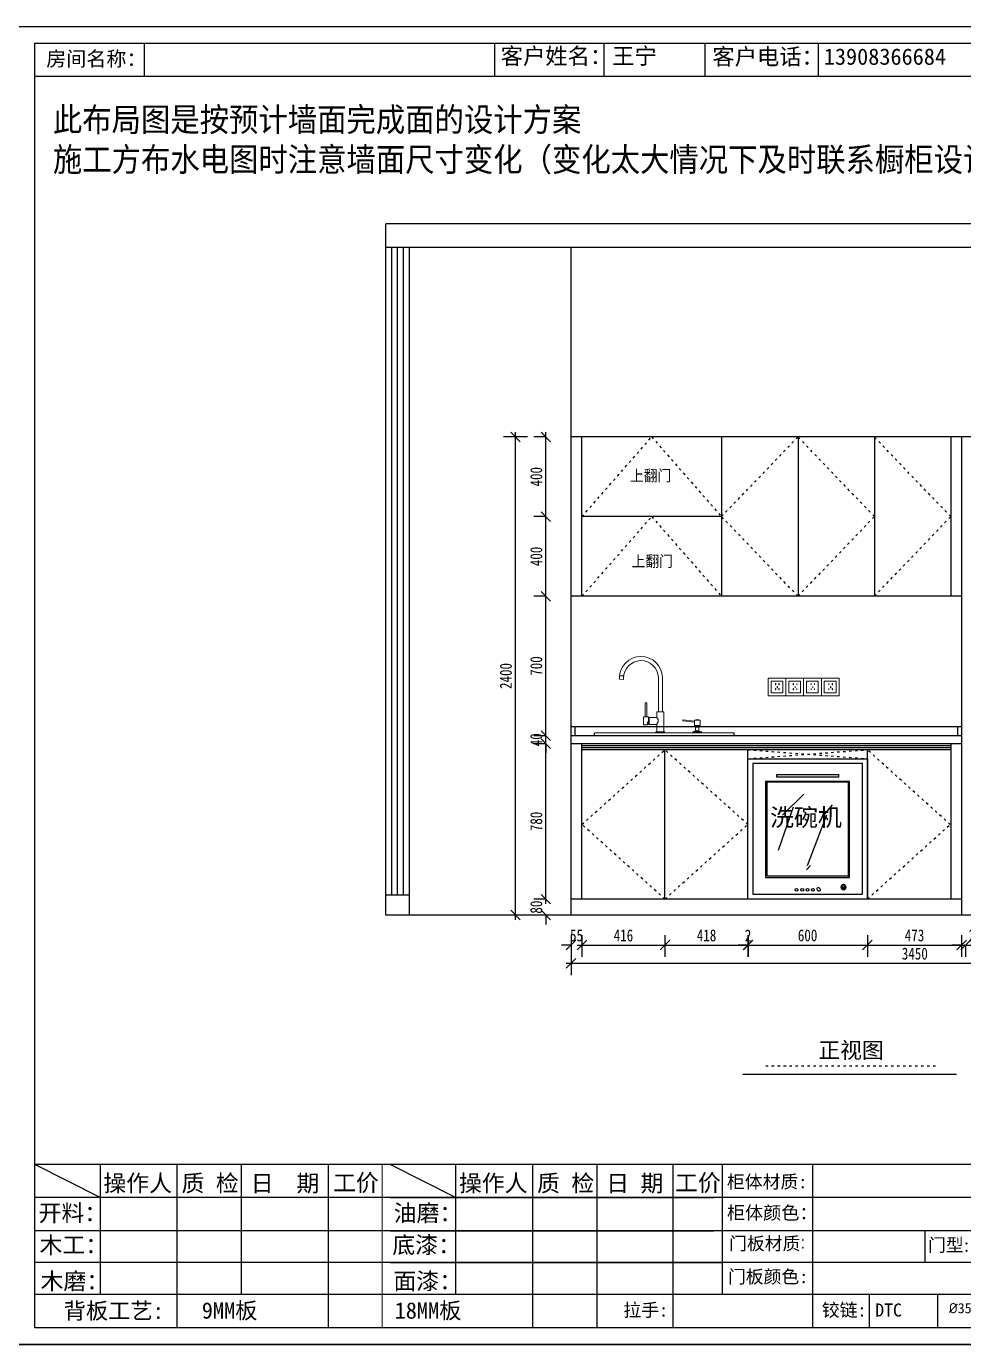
# Model space of a CAD drawing. Header units: millimetres. Extents: x -497855 to 324262, y -590254 to -173602.
# Drawn here: x -488559 to -483856, y -577022 to -570405 of the extents above; entities that cross this region are included whole.
import ezdxf

# ---------------------------------------------------------------- set-up
doc = ezdxf.new("R2010")
doc.units = ezdxf.units.MM
doc.header["$PDMODE"] = 3
doc.linetypes.add('ACAD_ISO03W100', pattern=[30, 12, -18])
doc.linetypes.add('DASH', pattern=[0.35, 0.25, -0.1])
for name, color, linetype in [('C', 145, 'Continuous'), ('厨房电器', 7, 'Continuous'), ('图框', 7, 'Continuous'), ('柜体', 7, 'Continuous'), ('水电图层', 4, 'Continuous')]:
    doc.layers.add(name, color=color, linetype=linetype)
doc.styles.get("Standard").update_dxf_attribs({"font": 'txt', "bigfont": 'gbcbig.shx'})
doc.styles.add('宋体', font='', dxfattribs={"width": 0.9})
doc.styles.add('数、文', font='', dxfattribs={"width": 0.8})
doc.styles.add('田江洲', font='', dxfattribs={"height": 80})
doc.styles.get('宋体').set_extended_font_data('SimSun')
doc.styles.get('数、文').set_extended_font_data('SimSun')
doc.styles.get('田江洲').set_extended_font_data('SimSun')
doc.dimstyles.new('60', dxfattribs={"dimscale": 60, "dimtxt": 1, "dimasz": 0.8, "dimexe": 1, "dimexo": 3, "dimgap": 0.3, "dimtad": 1, "dimdec": 0, "dimtxsty": '数、文', "dimblk": 'OBLIQUE', "dimcen": 0.3, "dimdle": 0.4, "dimclrd": 8, "dimclre": 8, "dimclrt": 1, "dimadec": 0, "dimazin": 0, "dimtfac": 1, "dimtdec": 0, "dimtix": 1, "dimtofl": 0, "dimtmove": 1, "dimatfit": 3, "dimldrblk": 'DOT', "dimfxl": 1, "dimfxlon": 1, "dimtolj": 1, "dimarcsym": 0})

# ---------------------------------------------------------------- blocks, each defined once
blk = doc.blocks.new('gg5')
at = {"color": 20, "lineweight": 13}
for points in [[(335080.5, -219540.4), (335169.5, -219540.4), (335169.5, -219451.4), (335080.5, -219451.4)], [(335095.9, -219525.4), (335154.9, -219525.4), (335154.9, -219466.4), (335095.9, -219466.4)], [(335114.2, -219478.7), (335115.2, -219478.7), (335115.2, -219485.2), (335114.2, -219485.2)], [(335114.2, -219502.9), (335115.2, -219502.9), (335115.2, -219509.4), (335114.2, -219509.4)], [(335122.6, -219493.9), (335123.6, -219493.9), (335123.6, -219500.3), (335122.6, -219500.3)], [(335131.3, -219478.7), (335132.3, -219478.7), (335132.3, -219485.2), (335131.3, -219485.2)], [(335131.3, -219502.9), (335132.3, -219502.9), (335132.3, -219509.4), (335131.3, -219509.4)]]:
    blk.add_lwpolyline(points, close=True, dxfattribs=at)
blk = doc.blocks.new('rtbg')
at = {"color": 253}
for p, q in [((-467648.4, -515681.1), (-468198.4, -515681.1)), ((-468198.4, -515681.1), (-468198.4, -516336.1)), ((-467648.4, -516336.1), (-467648.4, -515681.1)), ((-467743, -516299.1), (-467743, -516302.8)), ((-468198.4, -516336.1), (-467648.4, -516336.1))]:
    blk.add_line(p, q, dxfattribs=at)
at = {"color": 251}
for p, q in [((-467712.4, -515769.9), (-468134.4, -515769.9)), ((-468134.4, -515769.9), (-468134.4, -516252.3)), ((-468128.3, -515773.9), (-468128.3, -516244.6)), ((-467718.5, -515773.9), (-468128.3, -515773.9)), ((-467718.5, -516244.6), (-467718.5, -515773.9)), ((-467712.4, -516252.3), (-467712.4, -515769.9)), ((-468048.7, -515939.8), (-467942.3, -515833.5)), ((-468069.4, -516115.9), (-467994.7, -515898.5)), ((-467853.4, -515954.1), (-467797.9, -515887.4)), ((-467923.3, -516192.1), (-467826.4, -515938.2)), ((-467929.6, -516214.3), (-467909, -516192.1)), ((-468134.4, -516252.3), (-467712.4, -516252.3)), ((-468128.3, -516244.6), (-467718.5, -516244.6))]:
    blk.add_line(p, q, dxfattribs=at)
at = {"color": 252}
for points in [[(-468223.4, -515656.1), (-467623.4, -515656.1), (-467623.4, -516361.1), (-468223.4, -516361.1)], [(-468078.3, -515734.7), (-467768.5, -515734.7), (-467768.5, -515748.5), (-468078.3, -515748.5)]]:
    blk.add_lwpolyline(points, close=True, dxfattribs=at)
at = {"color": 253}
for centre, radius in [((-467979, -516314.4), 6.92), ((-467949.9, -516314.4), 6.92), ((-467923.6, -516314.4), 6.92), ((-467897.2, -516314.4), 6.92), ((-467743.1, -516301.7), 8.6)]:
    blk.add_circle(centre, radius, dxfattribs=at)
blk.add_arc((-467743, -516302.6), 3.57, 154.66795, 25.33205, dxfattribs=at)
for centre, major_axis, ratio in [((-467868.1, -516312), (5.71, -7.83), 0.786648), ((-467743.1, -516301.4), (0, 14.7), 0.769378)]:
    blk.add_ellipse(centre, major_axis=major_axis, ratio=ratio, dxfattribs=at)
at = {"color": 254, "insert": (-468111.8, -515906.6), "char_height": 88, "width": 3425.079, "attachment_point": 1}
blk.add_mtext('{\\fSimSun|b0|i0|c134|p2;洗碗机}', dxfattribs=at)
blk = doc.blocks.new('_Oblique')
at = {"color": 0, "linetype": 'ByBlock', "lineweight": -2}
blk.add_line((-0.5, -0.5), (0.5, 0.5), dxfattribs=at)
blk = doc.blocks.new('*D230')
at = {"layer": 'Defpoints', "color": 0}
for p in [(-485826.25, -574785.68), (-485771.25, -574785.68), (-485771.25, -575015.84)]:
    blk.add_point(p, dxfattribs=at)
at = {"layer": '水电图层', "color": 8, "lineweight": -2}
for p, q in [((-485826.25, -575015.84), (-485874.25, -575015.84)), ((-485826.25, -574965.68), (-485826.25, -575075.84)), ((-485771.25, -574965.68), (-485771.25, -575075.84)), ((-485771.25, -575015.84), (-485723.25, -575015.84))]:
    blk.add_line(p, q, dxfattribs=at)
at = {"layer": '水电图层', "color": 8, "lineweight": -2, "xscale": 48, "yscale": 48, "zscale": 48}
blk.add_blockref('_Oblique', (-485826.25, -575015.84), dxfattribs=at)
at = {"layer": '水电图层', "color": 8, "lineweight": -2, "xscale": 48, "yscale": 48, "zscale": 48, "rotation": 180}
blk.add_blockref('_Oblique', (-485771.25, -575015.84), dxfattribs=at)
at = {"layer": '水电图层', "color": 1, "insert": (-485798.75, -574967.84), "char_height": 60, "attachment_point": 5, "style": '数、文'}
blk.add_mtext('\\A1;55', dxfattribs=at)
blk = doc.blocks.new('*D231')
at = {"layer": 'Defpoints', "color": 0}
for p in [(-485771.25, -574785.68), (-485355.25, -574785.68), (-485355.25, -575015.84)]:
    blk.add_point(p, dxfattribs=at)
at = {"layer": '水电图层', "color": 8, "lineweight": -2}
for p, q in [((-485795.25, -575015.84), (-485331.25, -575015.84)), ((-485771.25, -574965.68), (-485771.25, -575075.84)), ((-485355.25, -574965.68), (-485355.25, -575075.84))]:
    blk.add_line(p, q, dxfattribs=at)
at = {"layer": '水电图层', "color": 8, "lineweight": -2, "xscale": 48, "yscale": 48, "zscale": 48, "rotation": 180}
blk.add_blockref('_Oblique', (-485771.25, -575015.84), dxfattribs=at)
at = {"layer": '水电图层', "color": 8, "lineweight": -2, "xscale": 48, "yscale": 48, "zscale": 48}
blk.add_blockref('_Oblique', (-485355.25, -575015.84), dxfattribs=at)
at = {"layer": '水电图层', "color": 1, "insert": (-485563.25, -574967.84), "char_height": 60, "attachment_point": 5, "style": '数、文'}
blk.add_mtext('\\A1;416', dxfattribs=at)
blk = doc.blocks.new('*D232')
at = {"layer": 'Defpoints', "color": 0}
for p in [(-485355.25, -574785.68), (-484937.25, -574785.68), (-484937.25, -575015.84)]:
    blk.add_point(p, dxfattribs=at)
at = {"layer": '水电图层', "color": 8, "lineweight": -2}
for p, q in [((-485379.25, -575015.84), (-484913.25, -575015.84)), ((-485355.25, -574965.68), (-485355.25, -575075.84)), ((-484937.25, -574965.68), (-484937.25, -575075.84))]:
    blk.add_line(p, q, dxfattribs=at)
at = {"layer": '水电图层', "color": 8, "lineweight": -2, "xscale": 48, "yscale": 48, "zscale": 48, "rotation": 180}
blk.add_blockref('_Oblique', (-485355.25, -575015.84), dxfattribs=at)
at = {"layer": '水电图层', "color": 8, "lineweight": -2, "xscale": 48, "yscale": 48, "zscale": 48}
blk.add_blockref('_Oblique', (-484937.25, -575015.84), dxfattribs=at)
at = {"layer": '水电图层', "color": 1, "insert": (-485146.25, -574967.84), "char_height": 60, "attachment_point": 5, "style": '数、文'}
blk.add_mtext('\\A1;418', dxfattribs=at)
blk = doc.blocks.new('*D233')
at = {"layer": 'Defpoints', "color": 0}
for p in [(-484939.25, -574785.68), (-484937.25, -574785.68), (-484939.25, -575015.84)]:
    blk.add_point(p, dxfattribs=at)
at = {"layer": '水电图层', "color": 8, "lineweight": -2}
for p, q in [((-484939.25, -575015.84), (-484987.25, -575015.84)), ((-484939.25, -574965.68), (-484939.25, -575075.84)), ((-484937.25, -574965.68), (-484937.25, -575075.84)), ((-484937.25, -575015.84), (-484889.25, -575015.84))]:
    blk.add_line(p, q, dxfattribs=at)
at = {"layer": '水电图层', "color": 8, "lineweight": -2, "xscale": 48, "yscale": 48, "zscale": 48}
blk.add_blockref('_Oblique', (-484939.25, -575015.84), dxfattribs=at)
at = {"layer": '水电图层', "color": 8, "lineweight": -2, "xscale": 48, "yscale": 48, "zscale": 48, "rotation": 180}
blk.add_blockref('_Oblique', (-484937.25, -575015.84), dxfattribs=at)
at = {"layer": '水电图层', "color": 1, "insert": (-484938.25, -574967.84), "char_height": 60, "attachment_point": 5, "style": '数、文'}
blk.add_mtext('\\A1;2', dxfattribs=at)
blk = doc.blocks.new('*D234')
at = {"layer": 'Defpoints', "color": 0}
for p in [(-484939.25, -574785.68), (-484339.25, -574785.68), (-484339.25, -575015.84)]:
    blk.add_point(p, dxfattribs=at)
at = {"layer": '水电图层', "color": 8, "lineweight": -2}
for p, q in [((-484963.25, -575015.84), (-484315.25, -575015.84)), ((-484939.25, -574965.68), (-484939.25, -575075.84)), ((-484339.25, -574965.68), (-484339.25, -575075.84))]:
    blk.add_line(p, q, dxfattribs=at)
at = {"layer": '水电图层', "color": 8, "lineweight": -2, "xscale": 48, "yscale": 48, "zscale": 48, "rotation": 180}
blk.add_blockref('_Oblique', (-484939.25, -575015.84), dxfattribs=at)
at = {"layer": '水电图层', "color": 8, "lineweight": -2, "xscale": 48, "yscale": 48, "zscale": 48}
blk.add_blockref('_Oblique', (-484339.25, -575015.84), dxfattribs=at)
at = {"layer": '水电图层', "color": 1, "insert": (-484639.25, -574967.84), "char_height": 60, "attachment_point": 5, "style": '数、文'}
blk.add_mtext('\\A1;600', dxfattribs=at)
blk = doc.blocks.new('*D235')
at = {"layer": 'Defpoints', "color": 0}
for p in [(-484339.25, -574785.68), (-483866.25, -574785.68), (-483866.25, -575015.84)]:
    blk.add_point(p, dxfattribs=at)
at = {"layer": '水电图层', "color": 8, "lineweight": -2}
for p, q in [((-484363.25, -575015.84), (-483842.25, -575015.84)), ((-484339.25, -574965.68), (-484339.25, -575075.84)), ((-483866.25, -574965.68), (-483866.25, -575075.84))]:
    blk.add_line(p, q, dxfattribs=at)
at = {"layer": '水电图层', "color": 8, "lineweight": -2, "xscale": 48, "yscale": 48, "zscale": 48, "rotation": 180}
blk.add_blockref('_Oblique', (-484339.25, -575015.84), dxfattribs=at)
at = {"layer": '水电图层', "color": 8, "lineweight": -2, "xscale": 48, "yscale": 48, "zscale": 48}
blk.add_blockref('_Oblique', (-483866.25, -575015.84), dxfattribs=at)
at = {"layer": '水电图层', "color": 1, "insert": (-484102.75, -574967.84), "char_height": 60, "attachment_point": 5, "style": '数、文'}
blk.add_mtext('\\A1;473', dxfattribs=at)
blk = doc.blocks.new('*D236')
at = {"layer": 'Defpoints', "color": 0}
for p in [(-483866.25, -574785.68), (-483846.25, -574865.68), (-483846.25, -575015.84)]:
    blk.add_point(p, dxfattribs=at)
at = {"layer": '水电图层', "color": 8, "lineweight": -2}
for p, q in [((-483866.25, -575015.84), (-483914.25, -575015.84)), ((-483866.25, -574965.68), (-483866.25, -575075.84)), ((-483846.25, -575015.84), (-483846.25, -575075.84)), ((-483846.25, -575015.84), (-483798.25, -575015.84))]:
    blk.add_line(p, q, dxfattribs=at)
at = {"layer": '水电图层', "color": 8, "lineweight": -2, "xscale": 48, "yscale": 48, "zscale": 48}
blk.add_blockref('_Oblique', (-483866.25, -575015.84), dxfattribs=at)
at = {"layer": '水电图层', "color": 8, "lineweight": -2, "xscale": 48, "yscale": 48, "zscale": 48, "rotation": 180}
blk.add_blockref('_Oblique', (-483846.25, -575015.84), dxfattribs=at)
at = {"layer": '水电图层', "color": 1, "insert": (-483798.25, -574967.84), "char_height": 60, "attachment_point": 5, "style": '数、文'}
blk.add_mtext('\\A1;20', dxfattribs=at)
blk = doc.blocks.new('*D237')
at = {"layer": 'Defpoints', "color": 0}
for p in [(-483846.25, -574865.68), (-483246.25, -574865.68), (-483246.25, -575015.84)]:
    blk.add_point(p, dxfattribs=at)
at = {"layer": '水电图层', "color": 8, "lineweight": -2}
for p, q in [((-483870.25, -575015.84), (-483222.25, -575015.84)), ((-483846.25, -575015.84), (-483846.25, -575075.84)), ((-483246.25, -575015.84), (-483246.25, -575075.84))]:
    blk.add_line(p, q, dxfattribs=at)
at = {"layer": '水电图层', "color": 8, "lineweight": -2, "xscale": 48, "yscale": 48, "zscale": 48, "rotation": 180}
blk.add_blockref('_Oblique', (-483846.25, -575015.84), dxfattribs=at)
at = {"layer": '水电图层', "color": 8, "lineweight": -2, "xscale": 48, "yscale": 48, "zscale": 48}
blk.add_blockref('_Oblique', (-483246.25, -575015.84), dxfattribs=at)
at = {"layer": '水电图层', "color": 1, "insert": (-483546.25, -574967.84), "char_height": 60, "attachment_point": 5, "style": '数、文'}
blk.add_mtext('\\A1;600', dxfattribs=at)
blk = doc.blocks.new('*D240')
at = {"layer": 'Defpoints', "color": 0}
for p in [(-485826.25, -574865.68), (-482376.25, -574865.68), (-482376.25, -575107.39)]:
    blk.add_point(p, dxfattribs=at)
at = {"layer": '水电图层', "color": 8, "lineweight": -2}
for p, q in [((-485826.25, -575047.39), (-485826.25, -575167.39)), ((-482376.25, -575047.39), (-482376.25, -575167.39)), ((-485850.25, -575107.39), (-482352.25, -575107.39))]:
    blk.add_line(p, q, dxfattribs=at)
at = {"layer": '水电图层', "color": 8, "lineweight": -2, "xscale": 48, "yscale": 48, "zscale": 48, "rotation": 180}
blk.add_blockref('_Oblique', (-485826.25, -575107.39), dxfattribs=at)
at = {"layer": '水电图层', "color": 8, "lineweight": -2, "xscale": 48, "yscale": 48, "zscale": 48}
blk.add_blockref('_Oblique', (-482376.25, -575107.39), dxfattribs=at)
at = {"layer": '水电图层', "color": 1, "insert": (-484101.25, -575059.39), "char_height": 60, "attachment_point": 5, "style": '数、文'}
blk.add_mtext('\\A1;3450', dxfattribs=at)
blk = doc.blocks.new('*D241')
at = {"layer": 'Defpoints', "color": 0}
for p in [(-485952.53, -574785.68), (-485799.86, -574785.68), (-485799.86, -574865.68)]:
    blk.add_point(p, dxfattribs=at)
at = {"layer": '水电图层', "color": 8, "lineweight": -2}
for p, q in [((-485952.53, -574785.68), (-485952.53, -574737.68)), ((-485952.53, -574785.68), (-486012.53, -574785.68)), ((-485952.53, -574865.68), (-486012.53, -574865.68)), ((-485952.53, -574865.68), (-485952.53, -574913.68))]:
    blk.add_line(p, q, dxfattribs=at)
at = {"layer": '水电图层', "color": 8, "lineweight": -2, "xscale": 48, "yscale": 48, "zscale": 48}
for p, rotation in [((-485952.53, -574785.68), 270), ((-485952.53, -574865.68), 90)]:
    blk.add_blockref('_Oblique', p, dxfattribs=dict(at, rotation=rotation))
at = {"layer": '水电图层', "color": 1, "insert": (-486000.53, -574825.68), "char_height": 60, "attachment_point": 5, "rotation": 90, "style": '数、文'}
blk.add_mtext('\\A1;80', dxfattribs=at)
blk = doc.blocks.new('*D242')
at = {"layer": 'Defpoints', "color": 0}
for p in [(-485952.53, -574005.68), (-485826.25, -574005.68), (-485799.86, -574785.68)]:
    blk.add_point(p, dxfattribs=at)
at = {"layer": '水电图层', "color": 8, "lineweight": -2}
for p, q in [((-485952.53, -574005.68), (-486012.53, -574005.68)), ((-485952.53, -574809.68), (-485952.53, -573981.68)), ((-485952.53, -574785.68), (-486012.53, -574785.68))]:
    blk.add_line(p, q, dxfattribs=at)
at = {"layer": '水电图层', "color": 8, "lineweight": -2, "xscale": 48, "yscale": 48, "zscale": 48}
for p, rotation in [((-485952.53, -574005.68), 90), ((-485952.53, -574785.68), 270)]:
    blk.add_blockref('_Oblique', p, dxfattribs=dict(at, rotation=rotation))
at = {"layer": '水电图层', "color": 1, "insert": (-486000.53, -574395.68), "char_height": 60, "attachment_point": 5, "rotation": 90, "style": '数、文'}
blk.add_mtext('\\A1;780', dxfattribs=at)
blk = doc.blocks.new('*D243')
at = {"layer": 'Defpoints', "color": 0}
for p in [(-485952.53, -573965.68), (-485826.25, -574005.68), (-485806.25, -573965.68)]:
    blk.add_point(p, dxfattribs=at)
at = {"layer": '水电图层', "color": 8, "lineweight": -2}
for p, q in [((-485952.53, -573965.68), (-485952.53, -573917.68)), ((-485952.53, -573965.68), (-486012.53, -573965.68)), ((-485952.53, -574005.68), (-486012.53, -574005.68)), ((-485952.53, -574005.68), (-485952.53, -574053.68))]:
    blk.add_line(p, q, dxfattribs=at)
at = {"layer": '水电图层', "color": 8, "lineweight": -2, "xscale": 48, "yscale": 48, "zscale": 48}
for p, rotation in [((-485952.53, -573965.68), 270), ((-485952.53, -574005.68), 90)]:
    blk.add_blockref('_Oblique', p, dxfattribs=dict(at, rotation=rotation))
at = {"layer": '水电图层', "color": 1, "insert": (-486000.53, -573985.68), "char_height": 60, "attachment_point": 5, "rotation": 90, "style": '数、文'}
blk.add_mtext('\\A1;40', dxfattribs=at)
blk = doc.blocks.new('*D244')
at = {"layer": 'Defpoints', "color": 0}
for p in [(-485952.53, -573265.68), (-485826.25, -573265.68), (-485806.25, -573965.68)]:
    blk.add_point(p, dxfattribs=at)
at = {"layer": '水电图层', "color": 8, "lineweight": -2}
for p, q in [((-485952.53, -573265.68), (-486012.53, -573265.68)), ((-485952.53, -573989.68), (-485952.53, -573241.68)), ((-485952.53, -573965.68), (-486012.53, -573965.68))]:
    blk.add_line(p, q, dxfattribs=at)
at = {"layer": '水电图层', "color": 8, "lineweight": -2, "xscale": 48, "yscale": 48, "zscale": 48}
for p, rotation in [((-485952.53, -573265.68), 90), ((-485952.53, -573965.68), 270)]:
    blk.add_blockref('_Oblique', p, dxfattribs=dict(at, rotation=rotation))
at = {"layer": '水电图层', "color": 1, "insert": (-486000.53, -573615.68), "char_height": 60, "attachment_point": 5, "rotation": 90, "style": '数、文'}
blk.add_mtext('\\A1;700', dxfattribs=at)
blk = doc.blocks.new('*D245')
at = {"layer": 'Defpoints', "color": 0}
for p in [(-485952.53, -572865.68), (-485771.25, -572865.68), (-485826.25, -573265.68)]:
    blk.add_point(p, dxfattribs=at)
at = {"layer": '水电图层', "color": 8, "lineweight": -2}
for p, q in [((-485951.25, -572865.68), (-486012.53, -572865.68)), ((-485952.53, -573289.68), (-485952.53, -572841.68)), ((-485952.53, -573265.68), (-486012.53, -573265.68))]:
    blk.add_line(p, q, dxfattribs=at)
at = {"layer": '水电图层', "color": 8, "lineweight": -2, "xscale": 48, "yscale": 48, "zscale": 48}
for p, rotation in [((-485952.53, -572865.68), 90), ((-485952.53, -573265.68), 270)]:
    blk.add_blockref('_Oblique', p, dxfattribs=dict(at, rotation=rotation))
at = {"layer": '水电图层', "color": 1, "insert": (-486000.53, -573065.68), "char_height": 60, "attachment_point": 5, "rotation": 90, "style": '数、文'}
blk.add_mtext('\\A1;400', dxfattribs=at)
blk = doc.blocks.new('*D246')
at = {"layer": 'Defpoints', "color": 0}
for p in [(-485952.53, -572465.68), (-485771.25, -572465.68), (-485771.25, -572865.68)]:
    blk.add_point(p, dxfattribs=at)
at = {"layer": '水电图层', "color": 8, "lineweight": -2}
for p, q in [((-485951.25, -572465.68), (-486012.53, -572465.68)), ((-485952.53, -572889.68), (-485952.53, -572441.68)), ((-485951.25, -572865.68), (-486012.53, -572865.68))]:
    blk.add_line(p, q, dxfattribs=at)
at = {"layer": '水电图层', "color": 8, "lineweight": -2, "xscale": 48, "yscale": 48, "zscale": 48}
for p, rotation in [((-485952.53, -572465.68), 90), ((-485952.53, -572865.68), 270)]:
    blk.add_blockref('_Oblique', p, dxfattribs=dict(at, rotation=rotation))
at = {"layer": '水电图层', "color": 1, "insert": (-486000.53, -572665.68), "char_height": 60, "attachment_point": 5, "rotation": 90, "style": '数、文'}
blk.add_mtext('\\A1;400', dxfattribs=at)
blk = doc.blocks.new('*D247')
at = {"layer": 'Defpoints', "color": 0}
for p in [(-486105.18, -572465.68), (-485826.25, -572465.68), (-485826.25, -574865.68)]:
    blk.add_point(p, dxfattribs=at)
at = {"layer": '水电图层', "color": 8, "lineweight": -2}
for p, q in [((-486045.18, -572465.68), (-486165.18, -572465.68)), ((-486105.18, -574889.68), (-486105.18, -572441.68)), ((-486045.18, -574865.68), (-486165.18, -574865.68))]:
    blk.add_line(p, q, dxfattribs=at)
at = {"layer": '水电图层', "color": 8, "lineweight": -2, "xscale": 48, "yscale": 48, "zscale": 48}
for p, rotation in [((-486105.18, -572465.68), 90), ((-486105.18, -574865.68), 270)]:
    blk.add_blockref('_Oblique', p, dxfattribs=dict(at, rotation=rotation))
at = {"layer": '水电图层', "color": 1, "insert": (-486153.18, -573665.68), "char_height": 60, "attachment_point": 5, "rotation": 90, "style": '数、文'}
blk.add_mtext('\\A1;2400', dxfattribs=at)
blk = doc.blocks.new('XXCVXCV')
for p, q in [((156803.4, -99873.9), (156803.4, -99858.9)), ((157503.4, -99873.9), (157503.4, -99858.9))]:
    blk.add_line(p, q)
at = {"layer": '厨房电器', "lineweight": 9}
for p, q in [((156948.8, -99573.5), (156928.8, -99572.3)), ((156928.2, -99589.7), (156928.2, -99583.4)), ((156948.2, -99590.9), (156928.2, -99589.7)), ((156948.2, -99584.3), (156948.2, -99590.9)), ((157123.3, -99581.4), (157123.3, -99753.9)), ((157143.3, -99581.4), (157143.3, -99753.9)), ((157056.9, -99779.5), (157056.9, -99707.9)), ((157064.9, -99707.9), (157056.9, -99707.9)), ((157064.9, -99779.5), (157064.9, -99707.9)), ((157150.8, -99753.9), (157115.8, -99753.9)), ((157115.8, -99753.9), (157115.8, -99781.5)), ((157150.8, -99753.9), (157150.8, -99853.9)), ((157073.8, -99779.5), (157048, -99779.5)), ((157048, -99779.5), (157048, -99818.5)), ((157068.5, -99818.5), (157048, -99818.5)), ((157073.8, -99797.4), (157068.5, -99807)), ((157068.5, -99807), (157068.5, -99818.5)), ((157073.8, -99814), (157068.5, -99814)), ((157073.8, -99797.4), (157073.8, -99779.5)), ((157076.8, -99781.5), (157073.8, -99784)), ((157073.8, -99784), (157073.8, -99814)), ((157076.8, -99816.5), (157073.8, -99814)), ((157115.8, -99781.5), (157076.8, -99781.5)), ((157076.8, -99781.5), (157076.8, -99816.5)), ((157076.8, -99816.5), (157115.8, -99816.5)), ((157115.8, -99816.5), (157115.8, -99853.9)), ((157246.6, -99793.2), (157246, -99798.2)), ((157304, -99805.3), (157246, -99798.2)), ((157304.6, -99800.3), (157246.6, -99793.2)), ((157304.6, -99796.4), (157332.4, -99796.4)), ((157304.6, -99822.7), (157304.6, -99796.4)), ((157332.4, -99822.7), (157304.6, -99822.7)), ((157328.7, -99822.7), (157308.4, -99822.7)), ((157308.4, -99822.7), (157308.4, -99831.1)), ((157308.4, -99831.1), (157328.7, -99831.1)), ((157326.9, -99822.7), (157310.2, -99822.7)), ((157310.2, -99848.4), (157310.2, -99831.1)), ((157326.9, -99848.4), (157326.9, -99831.1)), ((157328.7, -99831.1), (157328.7, -99822.7)), ((157332.4, -99822.7), (157332.4, -99796.4)), ((156803.4, -99858.9), (157503.4, -99858.9)), ((156803.4, -99873.9), (157503.4, -99873.9)), ((157155.8, -99853.9), (157110.8, -99853.9)), ((157110.8, -99853.9), (157110.8, -99858.9)), ((157155.8, -99853.9), (157155.8, -99858.9)), ((157296, -99853.9), (157296, -99858.9)), ((157341, -99853.9), (157296, -99853.9)), ((157300.7, -99853.9), (157310.2, -99848.4)), ((157326.9, -99848.4), (157310.2, -99848.4)), ((157336.4, -99853.9), (157326.9, -99848.4)), ((157341, -99853.9), (157341, -99858.9))]:
    blk.add_line(p, q, dxfattribs=at)
for centre, radius, start, end in [((157035.8, -99583.4), 107.6, 1.07382, 180), ((157035.8, -99584.3), 87.6, 1.87027, 180), ((157125.6, -99780.4), 9.87, 186.43255, 220.15209), ((157124.3, -99816.8), 8.46, 137.9724, 177.49987), ((157102.8, -99798.2), 20, 319.40069, 357.67526), ((157102.8, -99799.6), 20, 1.87594, 40.15209), ((157318.5, -99823.1), 30.1, 62.44032, 117.55968)]:
    blk.add_arc(centre, radius, start, end, dxfattribs=at)

msp = doc.modelspace()

# ---------------------------------------------------------------- linework, layer by layer
at = {"color": 7}
for p, q in [((-487966.92, -570655.93), (-487966.92, -570489.35)), ((-486208.2, -570655.93), (-486208.2, -570489.35)), ((-485660.01, -570655.93), (-485660.01, -570489.35)), ((-485152.4, -570655.93), (-485152.4, -570489.35)), ((-484584.77, -570655.93), (-484584.77, -570489.35)), ((-488517.3, -570655.93), (-480868.35, -570655.93)), ((-480868.35, -576117.27), (-488517.3, -576117.27)), ((-485067.85, -576117.27), (-485067.85, -576769.68)), ((-484613.16, -576937.38), (-484613.16, -576117.27)), ((-479431.66, -576283.84), (-488517.3, -576283.84)), ((-485108.93, -576283.84), (-486733.23, -576283.84)), ((-480868.35, -576450.42), (-488517.3, -576450.42)), ((-484051.1, -576450.42), (-484051.1, -576610.05)), ((-480868.35, -576610.05), (-488517.3, -576610.05)), ((-480868.35, -576769.68), (-488517.3, -576769.68))]:
    msp.add_line(p, q, dxfattribs=at)
at = {"lineweight": 13}
msp.add_line((-486774.31, -576937.38), (-486774.31, -576117.27), dxfattribs=at)
for p, q in [((-484330.82, -576769.68), (-484330.82, -576937.38)), ((-483987.06, -576769.68), (-483987.06, -576937.38))]:
    msp.add_line(p, q)
at = {"color": 7}
for points in [[(-479347.53, -577021.51), (-488601.43, -577021.51), (-488601.43, -570405.23), (-479347.53, -570405.23)], [(-488601.43, -570405.23), (-479347.53, -570405.23), (-479347.53, -577021.51), (-488601.43, -577021.51)], [(-488517.3, -570489.35), (-479431.66, -570489.35), (-479431.66, -576937.38), (-488517.3, -576937.38)], [(-479347.53, -583637.8), (-488601.43, -583637.8), (-488601.43, -577021.51), (-479347.53, -577021.51)], [(-488601.43, -577021.51), (-479347.53, -577021.51), (-479347.53, -583637.8), (-488601.43, -583637.8)]]:
    msp.add_lwpolyline(points, close=True, dxfattribs=at)
at = {"layer": 'C', "color": 7, "linetype": 'ByBlock'}
for points in [[(-488189.49, -576283.84), (-488517.3, -576117.27)], [(-488189.49, -576117.27), (-488189.49, -576769.68)], [(-487804.34, -576117.27), (-487804.34, -576937.38)], [(-487481.38, -576117.27), (-487481.38, -576769.68)], [(-487045.79, -576117.27), (-487045.79, -576937.38)], [(-486405.42, -576283.84), (-486733.23, -576117.27)], [(-486405.42, -576117.27), (-486405.42, -576769.68)], [(-486020.27, -576117.27), (-486020.27, -576937.38)], [(-485697.31, -576117.27), (-485697.31, -576937.38)], [(-485315.49, -576117.27), (-485315.49, -576937.38)], [(-486733.23, -576283.84), (-485108.93, -576283.84)], [(-486733.23, -576283.84), (-485108.93, -576283.84)], [(-486733.23, -576450.42), (-485108.93, -576450.42)], [(-486733.23, -576610.05), (-485067.85, -576610.05)]]:
    msp.add_lwpolyline(points, dxfattribs=at)
at = {"layer": '柜体'}
msp.add_line((-483892.37, -575666.01), (-484964.43, -575666.01), dxfattribs=at)
at = {"layer": '柜体', "color": 8, "linetype": 'ACAD_ISO03W100'}
msp.add_line((-483997.55, -575624.22), (-484857.99, -575624.22), dxfattribs=at)
at = {"layer": '水电图层', "color": 2}
for p, q in [((-486756.25, -574865.68), (-486756.25, -571395.68)), ((-482256.25, -571395.68), (-486756.25, -571395.68)), ((-482376.25, -571515.68), (-486756.25, -571515.68)), ((-486636.25, -574865.68), (-486636.25, -571515.68)), ((-485826.25, -574865.68), (-485826.25, -571515.68)), ((-486636.25, -574765.68), (-486756.25, -574765.68)), ((-482256.25, -574865.68), (-486756.25, -574865.68))]:
    msp.add_line(p, q, dxfattribs=at)
at = {"layer": '水电图层', "color": 8}
for p, q in [((-486726.25, -574765.68), (-486726.25, -571515.68)), ((-486696.25, -574765.68), (-486696.25, -571515.68)), ((-486666.25, -574765.68), (-486666.25, -571515.68)), ((-483866.25, -573920.68), (-485826.25, -573920.68)), ((-485806.25, -573965.68), (-485806.25, -573920.68)), ((-483886.25, -573920.68), (-483886.25, -573965.68)), ((-483921.25, -574015.68), (-485771.25, -574015.68)), ((-483921.25, -574025.68), (-485771.25, -574025.68))]:
    msp.add_line(p, q, dxfattribs=at)
at = {"layer": '水电图层', "color": 255}
for p, q in [((-482376.25, -572465.68), (-485826.25, -572465.68)), ((-485771.25, -573265.68), (-485771.25, -572465.68)), ((-485071.25, -572465.68), (-485071.25, -573265.68)), ((-484687.25, -572465.68), (-484687.25, -573265.68)), ((-484304.25, -572465.68), (-484304.25, -573265.68)), ((-483921.25, -572465.68), (-483921.25, -573265.68)), ((-483866.25, -572465.68), (-483866.25, -574865.68)), ((-485071.25, -572865.68), (-485771.25, -572865.68)), ((-483866.25, -573265.68), (-485826.25, -573265.68)), ((-483866.25, -573965.68), (-485826.25, -573965.68)), ((-483866.25, -574005.68), (-485826.25, -574005.68)), ((-485771.25, -574785.68), (-485771.25, -574005.68)), ((-483921.25, -574005.68), (-483921.25, -574785.68)), ((-483921.25, -574035.68), (-485771.25, -574035.68)), ((-485355.25, -574785.68), (-485355.25, -574035.68)), ((-484939.25, -574785.68), (-484939.25, -574035.68)), ((-484339.25, -574785.68), (-484339.25, -574035.68)), ((-483866.25, -574785.68), (-485826.25, -574785.68))]:
    msp.add_line(p, q, dxfattribs=at)
at = {"layer": '水电图层', "color": 8, "linetype": 'ACAD_ISO03W100'}
for p, q in [((-485771.25, -572865.68), (-485421.25, -572465.68)), ((-485421.25, -572465.68), (-485071.25, -572865.68)), ((-485071.25, -572865.68), (-484687.25, -572465.68)), ((-484304.25, -572865.68), (-484687.25, -572465.68)), ((-483921.25, -572865.68), (-484304.25, -572465.68)), ((-485771.25, -573265.68), (-485421.25, -572865.68)), ((-485421.25, -572865.68), (-485071.25, -573265.68)), ((-484687.25, -573265.68), (-485071.25, -572865.68)), ((-484687.25, -573265.68), (-484304.25, -572865.68)), ((-484304.25, -573265.68), (-483921.25, -572865.68)), ((-485771.25, -574410.68), (-485355.25, -574035.68)), ((-484939.25, -574410.68), (-485355.25, -574035.68)), ((-484939.25, -574080.68), (-484339.25, -574035.68)), ((-484939.25, -574035.68), (-484339.25, -574080.68)), ((-483923.25, -574410.68), (-484339.25, -574035.68)), ((-485355.25, -574785.68), (-485771.25, -574410.68)), ((-485355.25, -574785.68), (-484939.25, -574410.68)), ((-484339.25, -574785.68), (-483923.25, -574410.68))]:
    msp.add_line(p, q, dxfattribs=at)

# ---------------------------------------------------------------- block references
msp.add_blockref('XXCVXCV', (-642511.26, -474091.79))
at = {"layer": '水电图层', "color": 0, "linetype": 'DASH', "xscale": -1}
for p in [(-149667.61, -354225.25), (-149578.61, -354225.25), (-149489.61, -354225.25), (-149400.61, -354225.25)]:
    msp.add_blockref('gg5', p, dxfattribs=at)
at = {"layer": '水电图层', "color": 255}
msp.add_blockref('rtbg', (-16715.86, -58424.54), dxfattribs=at)

# ---------------------------------------------------------------- texts
at = {"color": 7, "attachment_point": 1}
for s, insert, char_height in [('{\\fKaiTi|b0|i0|c134|p49;房间名称\\fSimHei|b0|i0|c134|p2;：}', (-488459.71, -570530.91), 73.7662), ('{\\fKaiTi|b0|i0|c134|p49;客户姓名\\fSimHei|b0|i0|c134|p2;：\\fKaiTi|b0|i0|c134|p49;王宁}', (-486178.87, -570513.08), 81.9625), ('{\\fKaiTi|b0|i0|c134|p49;客户电话\\fSimHei|b0|i0|c134|p2;：13908366684}', (-485116.92, -570516.11), 81.9625)]:
    msp.add_mtext(s, dxfattribs=dict(at, insert=insert, char_height=char_height))
at = {"attachment_point": 1}
for s, insert, char_height, width in [('{\\fKaiTi|b0|i0|c134|p49;柜体材质: }', (-485043.64, -576171.14), 65.57, 1295.3406), ('{\\fKaiTi|b0|i0|c134|p49;柜体颜色\\fSimHei|b0|i0|c134|p2;：}', (-485043.64, -576326.38), 66.5945, 1295.3406), ('{\\fKaiTi|b0|i0|c134|p49;门板材质}：', (-485033.16, -576481.14), 65.57, 1052.6051)]:
    msp.add_mtext(s, dxfattribs=dict(at, insert=insert, char_height=char_height, width=width))
at = {"char_height": 65.57, "attachment_point": 1}
for s, insert in [('{\\fKaiTi|b0|i0|c134|p49;门型}: ', (-484034.86, -576488.55)), ('{\\fKaiTi|b0|i0|c134|p49;门板颜色\\fSimHei|b0|i0|c134|p49;:}', (-485038.96, -576647.34)), ('{\\fKaiTi|b0|i0|c134|p49;拉手\\fSimHei|b0|i0|c134|p49;: }', (-485563.37, -576815.04)), ('{\\fKaiTi|b0|i0|c134|p49;铰链\\fSimHei|b0|i0|c134|p49;: \\fKaiTi|b0|i0|c134|p49;DTC}', (-484567.86, -576815.04))]:
    msp.add_mtext(s, dxfattribs=dict(at, insert=insert))
at = {"color": 7, "char_height": 81.9625, "attachment_point": 1}
for s, insert, width in [('{\\fKaiTi|b0|i0|c134|p49;背板工艺\\fSimHei|b0|i0|c134|p49;:\\f宋体|b0|i0|c134|p2; }     ', (-488372.4, -576810.47), 627.1847), ('{\\fKaiTi|b0|i0|c134|p49;9MM板 }     ', (-487678.89, -576809.14), 885.1749), ('{\\fKaiTi|b0|i0|c134|p49;18MM板 }     ', (-486711.17, -576809.14), 885.1749)]:
    msp.add_mtext(s, dxfattribs=dict(at, insert=insert, width=width))
at = {"layer": 'C', "color": 7, "linetype": 'ByBlock', "char_height": 84.1289, "attachment_point": 1, "line_spacing_factor": 1.113371}
for s, insert in [('{\\fKaiTi|b0|i0|c134|p49;操作人}', (-488172.9, -576169.12)), ('{\\fKaiTi|b0|i0|c134|p49;质 检}', (-487780.7, -576169.12)), ('{\\fKaiTi|b0|i0|c134|p49;日  期}', (-487433.4, -576169.61)), ('{\\fKaiTi|b0|i0|c134|p49;工价}', (-487020.25, -576166.97)), ('{\\fKaiTi|b0|i0|c134|p49;操作人}', (-486388.83, -576169.12)), ('{\\fKaiTi|b0|i0|c134|p49;质 检}', (-485996.63, -576169.12)), ('{\\fKaiTi|b0|i0|c134|p49;日 期}', (-485649.33, -576169.61)), ('{\\fKaiTi|b0|i0|c134|p49;工价}', (-485304.21, -576166.97)), ('{\\fKaiTi|b0|i0|c134|p49;开料\\f宋体|b0|i0|c134|p2;：}', (-488498.07, -576318.68)), ('{\\fKaiTi|b0|i0|c134|p49;油磨\\fSimHei|b0|i0|c134|p2;：}', (-486716.35, -576318.68)), ('{\\fKaiTi|b0|i0|c134|p49;木工\\f宋体|b0|i0|c134|p2;：}', (-488493.64, -576479.26)), ('{\\fKaiTi|b0|i0|c134|p49;底漆\\fSimHei|b0|i0|c134|p2;：}', (-486722.9, -576479.26)), ('{\\fKaiTi|b0|i0|c134|p49;木磨\\fSimHei|b0|i0|c134|p49;：}', (-488488.08, -576660.5)), ('{\\fKaiTi|b0|i0|c134|p49;面漆\\fSimHei|b0|i0|c134|p2;：}', (-486717.34, -576660.5))]:
    msp.add_mtext(s, dxfattribs=dict(at, insert=insert))
at = {"layer": 'C', "color": 0, "linetype": 'ByBlock', "insert": (-483930.17, -576812.9), "char_height": 51.2266, "width": 669.2387, "attachment_point": 1, "line_spacing_factor": 1.2}
msp.add_mtext('{\\fISOCPEUR|b0|i0|c0|p34;%%C\\fSimHei|b0|i0|c134|p49;35孔径}', dxfattribs=at)
at = {"layer": '图框', "insert": (-484584.92, -575503.66), "char_height": 80, "width": 1275.5287, "attachment_point": 1, "style": '田江洲'}
msp.add_mtext('正视图', dxfattribs=at)
at = {"layer": '水电图层', "color": 255, "attachment_point": 1, "style": '宋体'}
for s, insert, char_height, width in [('{\\C84;此布局图是按预计墙面完成面的设计方案\\P施工方布水电图时注意墙面尺寸变化（变化太大情况下及时联系橱柜设计师）}', (-488426.21, -570813.12), 120, 5821.9593), ('{\\C84;上翻门}', (-485529.77, -572632.14), 56, 560.588), ('{\\C84;上翻门}', (-485521.77, -573061.44), 56, 560.588)]:
    msp.add_mtext(s, dxfattribs=dict(at, insert=insert, char_height=char_height, width=width))

# ---------------------------------------------------------------- dimensions: what is measured, and where the dimension line sits
at = {"layer": '水电图层', "color": 255}
for base, p1, p2, picture, middle in [((-486105.18, -572465.68), (-485826.25, -574865.68), (-485826.25, -572465.68), '*D247', (-486153.18, -573665.68)), ((-485952.53, -572465.68), (-485771.25, -572865.68), (-485771.25, -572465.68), '*D246', (-486000.53, -572665.68)), ((-485952.53, -572865.68), (-485826.25, -573265.68), (-485771.25, -572865.68), '*D245', (-486000.53, -573065.68)), ((-485952.53, -573265.68), (-485806.25, -573965.68), (-485826.25, -573265.68), '*D244', (-486000.53, -573615.68)), ((-485952.53, -573965.68), (-485826.25, -574005.68), (-485806.25, -573965.68), '*D243', (-486000.53, -573985.68)), ((-485952.53, -574005.68), (-485799.86, -574785.68), (-485826.25, -574005.68), '*D242', (-486000.53, -574395.68)), ((-485952.53, -574785.68), (-485799.86, -574865.68), (-485799.86, -574785.68), '*D241', (-486000.53, -574825.68))]:
    dim = msp.add_linear_dim(base=base, p1=p1, p2=p2, angle=90, dimstyle='60', override={"dimdec": 1, "dimtdec": 1}, dxfattribs=at)
    dim.commit()
    dim.dimension.update_dxf_attribs({"geometry": picture, "text_midpoint": middle})
for base, p1, p2, picture, middle in [((-485771.25, -575015.84), (-485826.25, -574785.68), (-485771.25, -574785.68), '*D230', (-485798.75, -574967.84)), ((-485355.25, -575015.84), (-485771.25, -574785.68), (-485355.25, -574785.68), '*D231', (-485563.25, -574967.84)), ((-484937.25, -575015.84), (-485355.25, -574785.68), (-484937.25, -574785.68), '*D232', (-485146.25, -574967.84)), ((-484939.25, -575015.84), (-484937.25, -574785.68), (-484939.25, -574785.68), '*D233', (-484938.25, -574967.84)), ((-484339.25, -575015.84), (-484939.25, -574785.68), (-484339.25, -574785.68), '*D234', (-484639.25, -574967.84)), ((-483866.25, -575015.84), (-484339.25, -574785.68), (-483866.25, -574785.68), '*D235', (-484102.75, -574967.84)), ((-482376.25, -575107.39), (-485826.25, -574865.68), (-482376.25, -574865.68), '*D240', (-484101.25, -575059.39)), ((-483246.25, -575015.84), (-483846.25, -574865.68), (-483246.25, -574865.68), '*D237', (-483546.25, -574967.84))]:
    dim = msp.add_linear_dim(base=base, p1=p1, p2=p2, dimstyle='60', override={"dimdec": 1, "dimtdec": 1}, dxfattribs=at)
    dim.commit()
    dim.dimension.update_dxf_attribs({"geometry": picture, "text_midpoint": middle})
dim = msp.add_linear_dim(base=(-483846.25, -575015.84), p1=(-483866.25, -574785.68), p2=(-483846.25, -574865.68), dimstyle='60', override={"dimdec": 1, "dimtdec": 1}, dxfattribs=at)
dim.commit()
dim.dimension.update_dxf_attribs({"geometry": '*D236', "text_midpoint": (-483798.25, -575015.84), "dimtype": 160})

doc.saveas('drawing.dxf')
